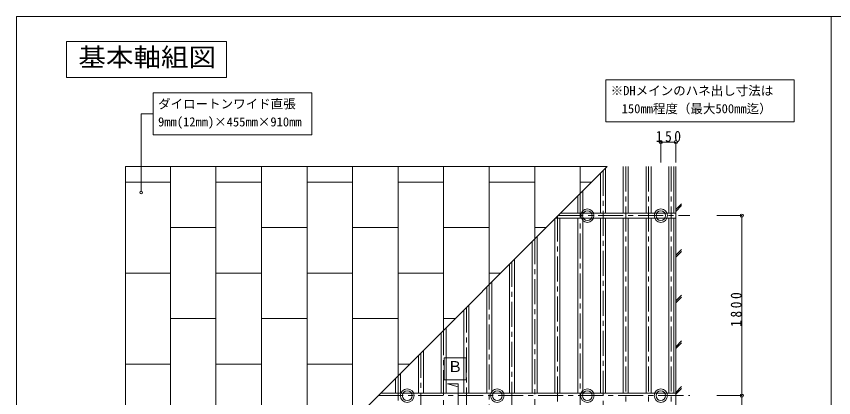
# Model space of a CAD drawing. Units: millimetres on the paper, enlarged 20 times, with parts at other scales. Extents: x -4155 to 4045, y -2866 to 2834.
# Drawn here: x -4155 to -888, y 1309 to 2834 of the extents above; entities that cross this region are included whole.
import ezdxf
from ezdxf.enums import TextEntityAlignment as Align

# ---------------------------------------------------------------- set-up
doc = ezdxf.new("R2010")
doc.units = ezdxf.units.MM
doc.header["$LTSCALE"] = 20
doc.linetypes.add('CHAIN1', pattern=[8, 5, -1, 1, -1])
for name, color, linetype, lineweight in [('0-0_基本', 7, 'Continuous', 9), ('0-1_軸組', 7, 'Continuous', 9), ('0-2_インサート', 7, 'Continuous', 9), ('0-3_文字', 7, 'Continuous', 9), ('0-4_ブレース', 7, 'Continuous', 9), ('F-0_図枠', 7, 'Continuous', 9), ('F-1_レイアウト', 7, 'Continuous', 9)]:
    doc.layers.add(name, color=color, linetype=linetype, lineweight=lineweight)
doc.styles.add('ＭＳ ゴシック', font='')
doc.styles.get('ＭＳ ゴシック').set_extended_font_data('MS Gothic')

msp = doc.modelspace()

# ---------------------------------------------------------------- linework, layer by layer
at = {"layer": '0-0_基本', "color": 4, "linetype": 'CHAIN1'}
for p, q in [((-1718.8, 2233.2), (-1718.8, -712.67)), ((-1627.8, 2233.2), (-1627.8, -712.67)), ((-1536.8, 2233.2), (-1536.8, -712.67)), ((-1809.8, 2216.12), (-1809.8, -712.67)), ((-1900.8, 2125.12), (-1900.8, -712.67)), ((-1991.8, 2034.12), (-1991.8, -712.67)), ((-1988.74, 2037.18), (-1462.59, 2037.18)), ((-2082.8, 1943.12), (-2082.8, -712.67)), ((-2173.8, 1852.12), (-2173.8, -712.67)), ((-2264.8, 1761.12), (-2264.8, -712.67)), ((-2355.8, 1670.12), (-2355.8, -712.67)), ((-2446.8, 1579.12), (-2446.8, -712.67)), ((-2537.8, 1488.12), (-2537.8, -712.67)), ((-2628.8, 1397.12), (-2628.8, -712.67)), ((-2708.74, 1317.18), (-1462.59, 1317.18))]:
    msp.add_line(p, q, dxfattribs=at)
at = {"layer": '0-0_基本'}
for p, q in [((-1518.8, -712.67), (-1518.8, 2233.18)), ((-1518.8, 2061.5), (-1495.66, 2084.65)), ((-1518.8, 2054.05), (-1495.66, 2077.19)), ((-1518.8, 1878.59), (-1495.66, 1901.73)), ((-1518.8, 1871.14), (-1495.66, 1894.28)), ((-1518.8, 1695.68), (-1495.66, 1718.82)), ((-1518.8, 1688.23), (-1495.66, 1711.37)), ((-1518.8, 1512.76), (-1495.66, 1535.91)), ((-1518.8, 1505.31), (-1495.66, 1528.45)), ((-1518.8, 1329.85), (-1495.66, 1352.99)), ((-1518.8, 1322.4), (-1495.66, 1345.54))]:
    msp.add_line(p, q, dxfattribs=at)
at = {"layer": '0-1_軸組'}
for p, q in [((-1799.8, 2226.12), (-1799.8, 2047.18)), ((-1728.8, 2047.18), (-1728.8, 2233.2)), ((-1708.8, 2047.18), (-1708.8, 2233.2)), ((-1637.8, 2233.19), (-1637.8, 2047.18)), ((-1617.8, 2233.19), (-1617.8, 2047.18)), ((-1546.8, 2233.19), (-1546.8, 2047.18)), ((-1526.8, 2233.19), (-1526.8, 2047.18)), ((-1819.8, 2206.12), (-1819.8, 2047.18)), ((-1890.8, 2047.18), (-1890.8, 2135.12)), ((-1910.8, 2047.18), (-1910.8, 2115.12)), ((-2001.8, 2027.18), (-2001.8, 1327.18)), ((-1518.8, 2027.18), (-1998.74, 2027.18)), ((-1981.8, 2027.18), (-1981.8, 1327.18)), ((-1518.8, 2047.18), (-1978.74, 2047.18)), ((-1910.8, 1327.18), (-1910.8, 2027.18)), ((-1890.8, 1327.18), (-1890.8, 2027.18)), ((-1819.8, 2027.18), (-1819.8, 1327.18)), ((-1799.8, 2027.18), (-1799.8, 1327.18)), ((-1728.8, 1327.18), (-1728.8, 2027.18)), ((-1708.8, 1327.18), (-1708.8, 2027.18)), ((-1637.8, 2027.18), (-1637.8, 1327.18)), ((-1617.8, 2027.18), (-1617.8, 1327.18)), ((-1546.8, 2027.18), (-1546.8, 1327.18)), ((-1526.8, 2027.18), (-1526.8, 1327.18)), ((-2092.8, 1327.18), (-2092.8, 1933.12)), ((-2072.8, 1327.18), (-2072.8, 1953.12)), ((-2183.8, 1842.12), (-2183.8, 1327.18)), ((-2163.8, 1862.12), (-2163.8, 1327.18)), ((-2254.8, 1327.18), (-2254.8, 1771.12)), ((-2274.8, 1327.18), (-2274.8, 1751.12)), ((-2345.8, 1680.12), (-2345.8, 1327.18)), ((-2365.8, 1660.12), (-2365.8, 1327.18)), ((-2456.8, 1569.12), (-2456.8, 1327.18)), ((-2436.8, 1589.12), (-2436.8, 1327.18)), ((-2547.8, 1478.12), (-2547.8, 1327.18)), ((-2527.8, 1498.12), (-2527.8, 1327.18)), ((-2618.8, 1407.12), (-2618.8, 1327.18)), ((-2638.8, 1387.12), (-2638.8, 1327.18)), ((-1518.8, 1327.18), (-2698.72, 1327.18))]:
    msp.add_line(p, q, dxfattribs=at)
at = {"layer": '0-2_インサート'}
for centre, radius in [((-2592.4, 1317.18), 27.25), ((-2232.4, 1317.18), 27.25), ((-1872.4, 1317.18), 27.25), ((-2592.4, 1317.18), 19.78), ((-2232.4, 1317.18), 19.78), ((-1872.4, 1317.18), 19.78)]:
    msp.add_circle(centre, radius, dxfattribs=at)
for centre, major_axis in [((-1872.4, 2037.18), (0, 27.25)), ((-1578.8, 2037.18), (0, 27.25)), ((-1872.4, 2037.18), (0, 19.78)), ((-1578.8, 2037.18), (0, 19.78)), ((-1578.8, 1317.18), (0, 27.25)), ((-1578.8, 1317.18), (0, 19.78))]:
    msp.add_ellipse(centre, major_axis=major_axis, ratio=0.95783, dxfattribs=at)
at = {"layer": '0-3_文字'}
for p, q in [((-3954.85, 2589.96), (-3954.85, 2734.35)), ((-3954.85, 2734.35), (-3314.77, 2734.35)), ((-3954.85, 2589.96), (-3954.85, 2734.35)), ((-3954.85, 2734.35), (-3314.77, 2734.35)), ((-3314.77, 2734.35), (-3314.77, 2589.96)), ((-3314.77, 2734.35), (-3314.77, 2589.96)), ((-3314.77, 2589.96), (-3954.85, 2589.96)), ((-3314.77, 2589.96), (-3954.85, 2589.96)), ((-3608.33, 2527.94), (-3608.33, 2359.94)), ((-3608.33, 2443.94), (-3655.63, 2443.94)), ((-3655.63, 2134.36), (-3655.63, 2443.94)), ((-3608.33, 2359.94), (-2974.3, 2359.94)), ((-1578.8, 2331.54), (-1518.8, 2331.54)), ((-1578.8, 2331.54), (-1578.8, 2249.6)), ((-1518.8, 2331.54), (-1518.8, 2249.6)), ((-2445.29, 1468.27), (-2357.29, 1468.27)), ((-2445.29, 1380.27), (-2445.29, 1468.27)), ((-2445.29, 1468.27), (-2357.29, 1468.27)), ((-2445.29, 1380.27), (-2445.29, 1468.27)), ((-2357.29, 1468.27), (-2357.29, 1380.27)), ((-2357.29, 1468.27), (-2357.29, 1380.27)), ((-2357.29, 1380.27), (-2445.29, 1380.27)), ((-2357.29, 1380.27), (-2445.29, 1380.27)), ((-2430.79, 1363.9), (-2388.94, 1352.69)), ((-2388.94, 1363.9), (-2430.79, 1363.9)), ((-2430.79, 1363.9), (-2388.94, 1352.69)), ((-2388.94, 1363.9), (-2430.79, 1363.9)), ((-2388.94, 1238.51), (-2388.94, 1363.9)), ((-2388.94, 1238.51), (-2388.94, 1363.9))]:
    msp.add_line(p, q, dxfattribs=at)
for points in [[(-1799.19, 2580.8), (-1799.19, 2412.8), (-1045.16, 2412.8)], [(-1799.19, 2580.8), (-1045.16, 2580.8), (-1045.16, 2412.8)], [(-3608.33, 2527.94), (-2974.3, 2527.94), (-2974.3, 2359.94)], [(-1255.19, 1317.18), (-1255.19, 2037.18), (-1354.49, 2037.18)], [(-1255.19, 597.18), (-1255.19, 1317.18), (-1354.49, 1317.18)]]:
    msp.add_lwpolyline(points, dxfattribs=at)
for centre, radius in [((-1578.8, 2331.54), 6.38), ((-1518.8, 2331.54), 6.38), ((-3655.63, 2129.17), 5.19), ((-1255.19, 2037.18), 6.38), ((-1255.19, 1317.18), 6.38)]:
    msp.add_circle(centre, radius, dxfattribs=at)
at = {"layer": '0-4_ブレース'}
for p, q in [((-3718.8, 2233.2), (-3718.8, 307.12)), ((-3718.8, 2233.2), (-1792.72, 2233.2)), ((-1792.72, 2233.2), (-3718.8, 307.12)), ((-3538.8, 2231.2), (-3538.8, 487.12)), ((-3356.8, 2231.2), (-3356.8, 669.12)), ((-3174.8, 2231.2), (-3174.8, 851.12)), ((-2992.8, 2231.2), (-2992.8, 1033.12)), ((-2810.8, 2231.2), (-2810.8, 1215.12)), ((-2628.8, 2231.2), (-2628.8, 1397.12)), ((-2446.8, 2231.2), (-2446.8, 1579.12)), ((-2264.8, 2231.2), (-2264.8, 1761.12)), ((-2082.8, 2231.2), (-2082.8, 1943.12)), ((-1900.8, 2231.2), (-1900.8, 2125.12)), ((-3538.8, 2171.2), (-3718.8, 2171.2)), ((-3174.8, 2171.2), (-3356.8, 2171.2)), ((-2810.8, 2171.2), (-2992.8, 2171.2)), ((-2446.8, 2171.2), (-2628.8, 2171.2)), ((-2082.8, 2171.2), (-2264.8, 2171.2)), ((-1854.72, 2171.2), (-1900.8, 2171.2)), ((-3356.8, 1989.2), (-3538.8, 1989.2)), ((-2992.8, 1989.2), (-3174.8, 1989.2)), ((-2628.8, 1989.2), (-2810.8, 1989.2)), ((-2264.8, 1989.2), (-2446.8, 1989.2)), ((-2036.72, 1989.2), (-2082.8, 1989.2)), ((-3538.8, 1807.2), (-3718.8, 1807.2)), ((-3174.8, 1807.2), (-3356.8, 1807.2)), ((-2810.8, 1807.2), (-2992.8, 1807.2)), ((-2446.8, 1807.2), (-2628.8, 1807.2)), ((-2218.72, 1807.2), (-2264.8, 1807.2)), ((-3356.8, 1625.2), (-3538.8, 1625.2)), ((-2992.8, 1625.2), (-3174.8, 1625.2)), ((-2628.8, 1625.2), (-2810.8, 1625.2)), ((-2400.72, 1625.2), (-2446.8, 1625.2)), ((-3538.8, 1443.2), (-3718.8, 1443.2)), ((-3174.8, 1443.2), (-3356.8, 1443.2)), ((-2810.8, 1443.2), (-2992.8, 1443.2)), ((-2582.72, 1443.2), (-2628.8, 1443.2))]:
    msp.add_line(p, q, dxfattribs=at)
at = {"layer": 'F-0_図枠'}
for p in [(4045.15, 2834.35), (-4154.85, -2865.65)]:
    msp.add_line(p, (-4154.85, 2834.35), dxfattribs=at)
at = {"layer": 'F-1_レイアウト'}
msp.add_line((-897.93, -2505.65), (-897.93, 2834.35), dxfattribs=at)

# ---------------------------------------------------------------- texts
at = {"layer": '0-3_文字', "style": 'ＭＳ ゴシック', "width": 1.1}
msp.add_text('基本軸組図', height=73.31, dxfattribs=at).set_placement((-3906.68, 2612.16), align=Align.BOTTOM_LEFT)
msp.add_text('基本軸組図', height=73.31, dxfattribs=at).set_placement((-3906.68, 2612.16), align=Align.BOTTOM_LEFT)
at = {"layer": '0-3_文字', "style": 'ＭＳ ゴシック'}
for s, height, p in [('※DHメインのハネ出し寸法は', 36.66, (-1779.19, 2507.8)), ('ダイロートンワイド直張', 36.66, (-3588.33, 2454.94)), ('150mm程度（最大500mm迄）', 36.66, (-1735.23, 2435.8)), ('9mm(12mm)×455mm×910mm', 36.66, (-3588.33, 2382.94)), ('Ｂ', 43.99, (-2431.36, 1398.09)), ('Ｂ', 43.99, (-2431.36, 1398.09))]:
    msp.add_text(s, height=height, dxfattribs=at).set_placement(p, align=Align.BOTTOM_LEFT)
at = {"layer": '0-3_文字', "insert": (-1598.8, 2331.54), "char_height": 43.99, "attachment_point": 7, "style": 'ＭＳ ゴシック'}
msp.add_mtext('\\T1.37;\\W0.9;150', dxfattribs=at)
at = {"layer": '0-3_文字', "insert": (-1255.19, 1592.18), "char_height": 43.99, "attachment_point": 7, "rotation": 90, "style": 'ＭＳ ゴシック'}
msp.add_mtext('\\T1.38;\\W0.9;1800', dxfattribs=at)

doc.saveas('drawing.dxf')
